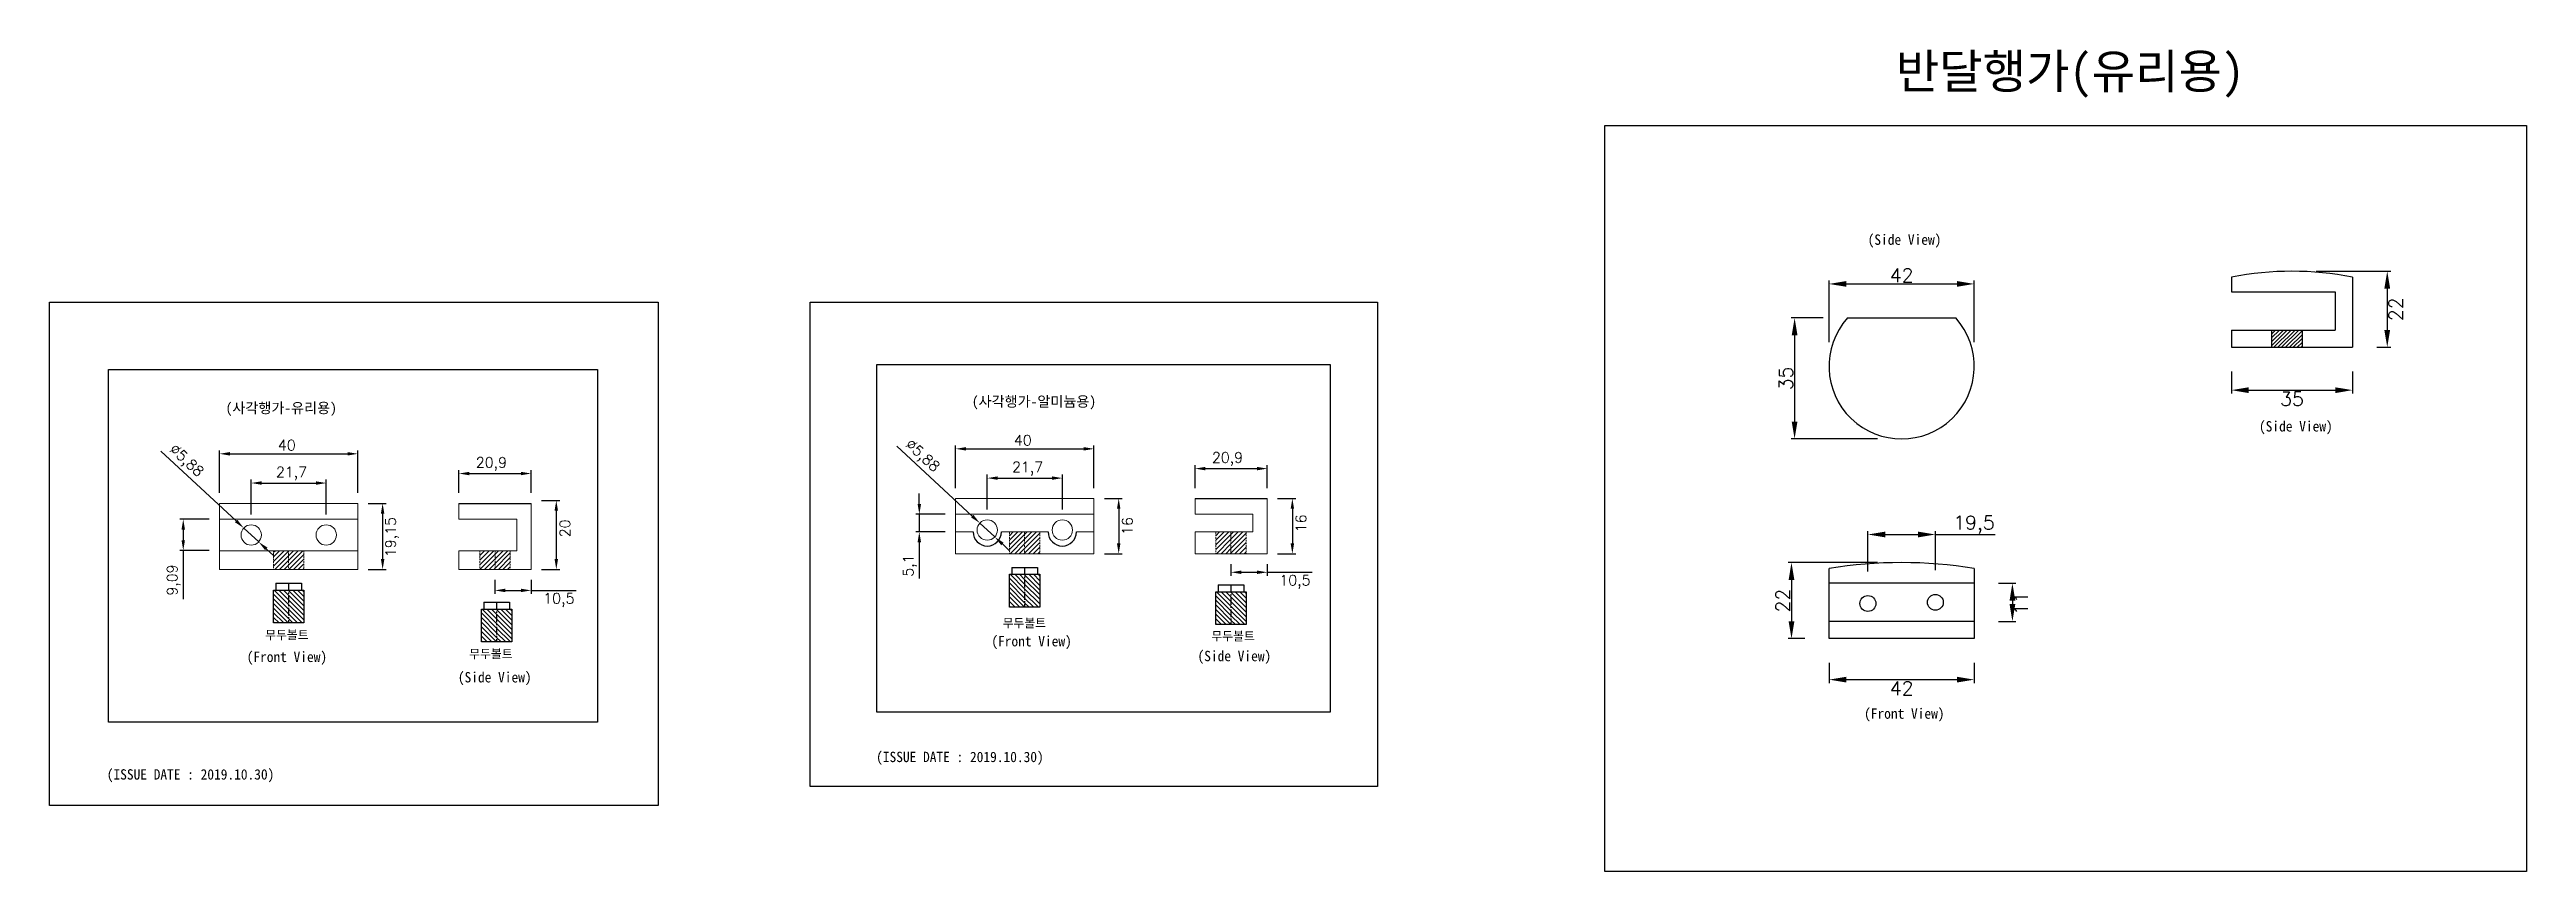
# Model space of a CAD drawing. Header units: millimetres. Extents: x 857 to 1573, y 1039 to 1277.
import ezdxf

# ---------------------------------------------------------------- set-up
doc = ezdxf.new("R2010")
doc.units = ezdxf.units.MM
doc.linetypes.add('CENTER', pattern=[50.8, 31.75, -6.35, 6.35, -6.35])
doc.linetypes.add('HIDDEN', pattern=[9.525, 6.35, -3.175])
doc.styles.get("Standard").update_dxf_attribs({"font": 'txt.shx', "bigfont": 'whgtxt.shx'})
doc.dimstyles.new('ISO-25', dxfattribs={"dimtxt": 10, "dimasz": 10, "dimexe": 5, "dimexo": 5, "dimgap": 5, "dimtad": 2, "dimtxsty": 'Standard', "dimcen": 2.5, "dimadec": 0, "dimazin": 0, "dimtfac": 1, "dimtmove": 0, "dimatfit": 3, "dimfxl": 1, "dimarcsym": 0})
pattern_1 = [(315, (31.0604, 2251.7029), (0.6735192, 0.6735192), [])]
pattern_2 = [(45, (59.6745, 0), (-0.6735192, 0.6735192), [])]
pattern_3 = [(315, (90.735, 2246.654), (0.6735192, 0.6735192), [])]
pattern_4 = [(315, (-121.6236, 2241.6428), (0.6735192, 0.6735192), [])]
pattern_5 = [(315, (-181.8006, 2247.1216), (0.6735192, 0.6735192), [])]
pattern_6 = [(45, (-70.7322, -1.4314), (-0.6735192, 0.6735192), [])]

# ---------------------------------------------------------------- blocks, each defined once
blk = doc.blocks.new('*D1')
at = {"color": 0, "lineweight": -2, "transparency": 16777216}
for p, q in [((906.33, 1148.44), (906.33, 1160.77)), ((946.33, 1148.44), (946.33, 1160.77)), ((909.33, 1159.77), (943.33, 1159.77))]:
    blk.add_line(p, q, dxfattribs=at)
at = {"color": 0, "transparency": 16777216}
for points in [[(909.33, 1160.27), (909.33, 1159.27), (906.33, 1159.77)], [(943.33, 1160.27), (943.33, 1159.27), (946.33, 1159.77)]]:
    blk.add_solid(points, dxfattribs=at)
at = {"layer": 'Defpoints', "color": 0, "transparency": 16777216}
for p in [(946.33, 1159.77), (906.33, 1145.44), (946.33, 1145.44)]:
    blk.add_point(p, dxfattribs=at)
at = {"color": 7, "transparency": 16777216, "insert": (925.76, 1162.27), "char_height": 3, "attachment_point": 5}
blk.add_mtext('40', dxfattribs=at)
blk = doc.blocks.new('*D2')
at = {"color": 0, "lineweight": -2, "transparency": 16777216}
for p, q in [((949.33, 1145.44), (954.48, 1145.44)), ((953.48, 1142.44), (953.48, 1129.29)), ((949.33, 1126.29), (954.48, 1126.29))]:
    blk.add_line(p, q, dxfattribs=at)
at = {"color": 0, "transparency": 16777216}
for points in [[(952.98, 1142.44), (953.98, 1142.44), (953.48, 1145.44)], [(952.98, 1129.29), (953.98, 1129.29), (953.48, 1126.29)]]:
    blk.add_solid(points, dxfattribs=at)
at = {"layer": 'Defpoints', "color": 0, "transparency": 16777216}
for p in [(946.33, 1145.44), (946.33, 1126.29), (953.48, 1126.29)]:
    blk.add_point(p, dxfattribs=at)
at = {"color": 7, "transparency": 16777216, "insert": (956.23, 1135.69), "char_height": 3, "attachment_point": 5, "rotation": 90}
blk.add_mtext('19,15', dxfattribs=at)
blk = doc.blocks.new('*D3')
at = {"color": 0, "lineweight": -2, "transparency": 16777216}
for p, q in [((915.48, 1142.23), (915.48, 1152.31)), ((918.48, 1151.31), (934.18, 1151.31)), ((937.18, 1142.23), (937.18, 1152.31))]:
    blk.add_line(p, q, dxfattribs=at)
at = {"color": 0, "transparency": 16777216}
for points in [[(918.48, 1151.81), (918.48, 1150.81), (915.48, 1151.31)], [(934.18, 1151.81), (934.18, 1150.81), (937.18, 1151.31)]]:
    blk.add_solid(points, dxfattribs=at)
at = {"layer": 'Defpoints', "color": 0, "transparency": 16777216}
for p in [(937.18, 1151.31), (915.48, 1139.23), (937.18, 1139.23)]:
    blk.add_point(p, dxfattribs=at)
at = {"color": 7, "transparency": 16777216, "insert": (927.12, 1154.06), "char_height": 3, "attachment_point": 5}
blk.add_mtext('21,7', dxfattribs=at)
blk = doc.blocks.new('*D4')
at = {"color": 0, "lineweight": -2, "transparency": 16777216}
for p, q in [((903.33, 1140.84), (894.82, 1140.84)), ((903.33, 1131.75), (894.82, 1131.75)), ((895.82, 1137.84), (895.82, 1134.75)), ((895.82, 1131.75), (895.82, 1117.75))]:
    blk.add_line(p, q, dxfattribs=at)
at = {"color": 0, "transparency": 16777216}
for points in [[(895.32, 1137.84), (896.32, 1137.84), (895.82, 1140.84)], [(895.32, 1134.75), (896.32, 1134.75), (895.82, 1131.75)]]:
    blk.add_solid(points, dxfattribs=at)
at = {"layer": 'Defpoints', "color": 0, "transparency": 16777216}
for p in [(906.33, 1140.84), (895.82, 1131.75), (906.33, 1131.75)]:
    blk.add_point(p, dxfattribs=at)
at = {"color": 7, "transparency": 16777216, "insert": (893.07, 1123.25), "char_height": 3, "attachment_point": 5, "rotation": 90}
blk.add_mtext('9,09', dxfattribs=at)
blk = doc.blocks.new('*D5')
at = {"color": 0, "lineweight": -2, "transparency": 16777216}
for p, q in [((975.55, 1148.44), (975.55, 1155.06)), ((978.55, 1154.06), (993.45, 1154.06)), ((996.45, 1148.44), (996.45, 1155.06))]:
    blk.add_line(p, q, dxfattribs=at)
at = {"color": 0, "transparency": 16777216}
for points in [[(978.55, 1154.56), (978.55, 1153.56), (975.55, 1154.06)], [(993.45, 1154.56), (993.45, 1153.56), (996.45, 1154.06)]]:
    blk.add_solid(points, dxfattribs=at)
at = {"layer": 'Defpoints', "color": 0, "transparency": 16777216}
for p in [(996.45, 1154.06), (975.55, 1145.44), (996.45, 1145.44)]:
    blk.add_point(p, dxfattribs=at)
at = {"color": 7, "transparency": 16777216, "insert": (984.93, 1156.81), "char_height": 3, "attachment_point": 5}
blk.add_mtext('20,9', dxfattribs=at)
blk = doc.blocks.new('*D6')
at = {"color": 0, "lineweight": -2, "transparency": 16777216}
for p, q in [((999.45, 1146.29), (1004.7, 1146.29)), ((1003.7, 1143.29), (1003.7, 1129.29)), ((999.45, 1126.29), (1004.7, 1126.29))]:
    blk.add_line(p, q, dxfattribs=at)
at = {"color": 0, "transparency": 16777216}
for points in [[(1003.2, 1143.29), (1004.2, 1143.29), (1003.7, 1146.29)], [(1003.2, 1129.29), (1004.2, 1129.29), (1003.7, 1126.29)]]:
    blk.add_solid(points, dxfattribs=at)
at = {"layer": 'Defpoints', "color": 0, "transparency": 16777216}
for p in [(996.45, 1146.29), (996.45, 1126.29), (1003.7, 1126.29)]:
    blk.add_point(p, dxfattribs=at)
at = {"color": 7, "transparency": 16777216, "insert": (1006.2, 1138.2), "char_height": 3, "attachment_point": 5, "rotation": 90}
blk.add_mtext('20', dxfattribs=at)
blk = doc.blocks.new('*D7')
at = {"color": 0, "lineweight": -2, "transparency": 16777216}
for p, q in [((985.95, 1123.29), (985.95, 1119.25)), ((988.95, 1120.25), (993.45, 1120.25)), ((996.45, 1123.29), (996.45, 1119.25)), ((996.45, 1120.25), (1009.45, 1120.25))]:
    blk.add_line(p, q, dxfattribs=at)
at = {"color": 0, "transparency": 16777216}
for points in [[(988.95, 1120.75), (988.95, 1119.75), (985.95, 1120.25)], [(993.45, 1120.75), (993.45, 1119.75), (996.45, 1120.25)]]:
    blk.add_solid(points, dxfattribs=at)
at = {"layer": 'Defpoints', "color": 0, "transparency": 16777216}
for p in [(985.95, 1126.29), (996.45, 1126.29), (985.95, 1120.25)]:
    blk.add_point(p, dxfattribs=at)
at = {"color": 7, "transparency": 16777216, "insert": (1004.45, 1117.5), "char_height": 3, "attachment_point": 5}
blk.add_mtext('10,5', dxfattribs=at)
blk = doc.blocks.new('*D8')
at = {"color": 0, "lineweight": -2, "transparency": 16777216}
for p, q in [((889.36, 1160.5), (911.12, 1140.33)), ((917.63, 1134.29), (913.32, 1138.29)), ((919.83, 1132.25), (922.03, 1130.21))]:
    blk.add_line(p, q, dxfattribs=at)
at = {"color": 0, "transparency": 16777216}
for points in [[(911.46, 1140.69), (910.78, 1139.96), (913.32, 1138.29)], [(920.17, 1132.62), (919.49, 1131.88), (917.63, 1134.29)]]:
    blk.add_solid(points, dxfattribs=at)
at = {"layer": 'Defpoints', "color": 0, "transparency": 16777216}
for p in [(913.32, 1138.29), (917.63, 1134.29)]:
    blk.add_point(p, dxfattribs=at)
at = {"color": 7, "transparency": 16777216, "insert": (896.54, 1157.59), "char_height": 3, "attachment_point": 5, "rotation": 317.16965}
blk.add_mtext('∅5,88', dxfattribs=at)
blk = doc.blocks.new('*D9')
at = {"color": 0, "lineweight": -2, "transparency": 16777216}
for p, q in [((1371.76, 1099.3), (1371.76, 1093.44)), ((1413.76, 1099.3), (1413.76, 1093.44)), ((1376.76, 1094.44), (1408.76, 1094.44))]:
    blk.add_line(p, q, dxfattribs=at)
at = {"color": 0, "transparency": 16777216}
for points in [[(1376.76, 1095.27), (1376.76, 1093.61), (1371.76, 1094.44)], [(1408.76, 1095.27), (1408.76, 1093.61), (1413.76, 1094.44)]]:
    blk.add_solid(points, dxfattribs=at)
at = {"layer": 'Defpoints', "color": 0, "transparency": 16777216}
for p in [(1371.76, 1106.3), (1413.76, 1106.3), (1413.76, 1094.44)]:
    blk.add_point(p, dxfattribs=at)
at = {"color": 7, "transparency": 16777216, "insert": (1392.76, 1091.94), "char_height": 4, "attachment_point": 5}
blk.add_mtext('42', dxfattribs=at)
blk = doc.blocks.new('*D10')
at = {"color": 0, "lineweight": -2, "transparency": 16777216}
for p, q in [((1385.76, 1128.3), (1359.9, 1128.3)), ((1360.9, 1123.3), (1360.9, 1111.3)), ((1364.76, 1106.3), (1359.9, 1106.3))]:
    blk.add_line(p, q, dxfattribs=at)
at = {"color": 0, "transparency": 16777216}
for points in [[(1360.07, 1123.3), (1361.74, 1123.3), (1360.9, 1128.3)], [(1360.07, 1111.3), (1361.74, 1111.3), (1360.9, 1106.3)]]:
    blk.add_solid(points, dxfattribs=at)
at = {"layer": 'Defpoints', "color": 0, "transparency": 16777216}
for p in [(1392.76, 1128.3), (1360.9, 1106.3), (1371.76, 1106.3)]:
    blk.add_point(p, dxfattribs=at)
at = {"color": 7, "transparency": 16777216, "insert": (1358.4, 1117.3), "char_height": 4, "attachment_point": 5, "rotation": 90}
blk.add_mtext('22', dxfattribs=at)
blk = doc.blocks.new('*D11')
at = {"color": 0, "lineweight": -2, "transparency": 16777216}
for p, q in [((1420.76, 1122.3), (1425.79, 1122.3)), ((1420.76, 1111.3), (1425.79, 1111.3)), ((1424.79, 1117.3), (1424.79, 1116.3))]:
    blk.add_line(p, q, dxfattribs=at)
at = {"color": 0, "transparency": 16777216}
for points in [[(1423.96, 1117.3), (1425.63, 1117.3), (1424.79, 1122.3)], [(1423.96, 1116.3), (1425.63, 1116.3), (1424.79, 1111.3)]]:
    blk.add_solid(points, dxfattribs=at)
at = {"layer": 'Defpoints', "color": 0, "transparency": 16777216}
for p in [(1413.76, 1122.3), (1413.76, 1111.3), (1424.79, 1111.3)]:
    blk.add_point(p, dxfattribs=at)
at = {"color": 7, "transparency": 16777216, "insert": (1427.29, 1116.53), "char_height": 4, "attachment_point": 5, "rotation": 90}
blk.add_mtext('11', dxfattribs=at)
blk = doc.blocks.new('*D12')
at = {"color": 0, "lineweight": -2, "transparency": 16777216}
for p, q in [((1488.14, 1183.58), (1488.14, 1177.18)), ((1523.14, 1183.58), (1523.14, 1177.18)), ((1493.14, 1178.18), (1518.14, 1178.18))]:
    blk.add_line(p, q, dxfattribs=at)
at = {"color": 0, "transparency": 16777216}
for points in [[(1493.14, 1179.01), (1493.14, 1177.34), (1488.14, 1178.18)], [(1518.14, 1179.01), (1518.14, 1177.34), (1523.14, 1178.18)]]:
    blk.add_solid(points, dxfattribs=at)
at = {"layer": 'Defpoints', "color": 0, "transparency": 16777216}
for p in [(1488.14, 1190.58), (1523.14, 1190.58), (1523.14, 1178.18)]:
    blk.add_point(p, dxfattribs=at)
at = {"color": 7, "transparency": 16777216, "insert": (1505.64, 1175.68), "char_height": 4, "attachment_point": 5}
blk.add_mtext('35', dxfattribs=at)
blk = doc.blocks.new('*D13')
at = {"color": 0, "lineweight": -2, "transparency": 16777216}
for p, q in [((1370.1, 1199.07), (1360.8, 1199.07)), ((1361.8, 1194.07), (1361.8, 1169.07)), ((1385.76, 1164.07), (1360.8, 1164.07))]:
    blk.add_line(p, q, dxfattribs=at)
at = {"color": 0, "transparency": 16777216}
for points in [[(1360.97, 1194.07), (1362.63, 1194.07), (1361.8, 1199.07)], [(1360.97, 1169.07), (1362.63, 1169.07), (1361.8, 1164.07)]]:
    blk.add_solid(points, dxfattribs=at)
at = {"layer": 'Defpoints', "color": 0, "transparency": 16777216}
for p in [(1377.1, 1199.07), (1361.8, 1164.07), (1392.76, 1164.07)]:
    blk.add_point(p, dxfattribs=at)
at = {"color": 7, "transparency": 16777216, "insert": (1359.3, 1181.57), "char_height": 4, "attachment_point": 5, "rotation": 90}
blk.add_mtext('35', dxfattribs=at)
blk = doc.blocks.new('*D14')
at = {"color": 0, "lineweight": -2, "transparency": 16777216}
for p, q in [((1371.76, 1192.07), (1371.76, 1209.91)), ((1376.76, 1208.91), (1408.76, 1208.91)), ((1413.76, 1192.07), (1413.76, 1209.91))]:
    blk.add_line(p, q, dxfattribs=at)
at = {"color": 0, "transparency": 16777216}
for points in [[(1376.76, 1209.74), (1376.76, 1208.08), (1371.76, 1208.91)], [(1408.76, 1209.74), (1408.76, 1208.08), (1413.76, 1208.91)]]:
    blk.add_solid(points, dxfattribs=at)
at = {"layer": 'Defpoints', "color": 0, "transparency": 16777216}
for p in [(1413.76, 1208.91), (1371.76, 1185.07), (1413.76, 1185.07)]:
    blk.add_point(p, dxfattribs=at)
at = {"color": 7, "transparency": 16777216, "insert": (1392.76, 1211.41), "char_height": 4, "attachment_point": 5}
blk.add_mtext('42', dxfattribs=at)
blk = doc.blocks.new('*D15')
at = {"color": 0, "lineweight": -2, "transparency": 16777216}
for p, q in [((1512.64, 1212.58), (1534.19, 1212.58)), ((1533.19, 1207.58), (1533.19, 1195.58)), ((1530.14, 1190.58), (1534.19, 1190.58))]:
    blk.add_line(p, q, dxfattribs=at)
at = {"color": 0, "transparency": 16777216}
for points in [[(1532.35, 1207.58), (1534.02, 1207.58), (1533.19, 1212.58)], [(1532.35, 1195.58), (1534.02, 1195.58), (1533.19, 1190.58)]]:
    blk.add_solid(points, dxfattribs=at)
at = {"layer": 'Defpoints', "color": 0, "transparency": 16777216}
for p in [(1505.64, 1212.58), (1523.14, 1190.58), (1533.19, 1190.58)]:
    blk.add_point(p, dxfattribs=at)
at = {"color": 7, "transparency": 16777216, "insert": (1535.69, 1201.58), "char_height": 4, "attachment_point": 5, "rotation": 90}
blk.add_mtext('22', dxfattribs=at)
blk = doc.blocks.new('*D16')
at = {"color": 0, "lineweight": -2, "transparency": 16777216}
for p, q in [((1383.01, 1125.75), (1383.01, 1137.43)), ((1388.01, 1136.43), (1397.51, 1136.43)), ((1402.51, 1126.1), (1402.51, 1137.43)), ((1402.51, 1136.43), (1419.84, 1136.43))]:
    blk.add_line(p, q, dxfattribs=at)
at = {"color": 0, "transparency": 16777216}
for points in [[(1388.01, 1137.26), (1388.01, 1135.59), (1383.01, 1136.43)], [(1397.51, 1137.26), (1397.51, 1135.59), (1402.51, 1136.43)]]:
    blk.add_solid(points, dxfattribs=at)
at = {"layer": 'Defpoints', "color": 0, "transparency": 16777216}
for p in [(1402.51, 1136.43), (1383.01, 1118.75), (1402.51, 1119.1)]:
    blk.add_point(p, dxfattribs=at)
at = {"color": 7, "transparency": 16777216, "insert": (1413.67, 1139.26), "char_height": 4, "attachment_point": 5}
blk.add_mtext('19,5', dxfattribs=at)
blk = doc.blocks.new('*D18')
at = {"color": 0, "lineweight": -2, "transparency": 16777216}
for p, q in [((1119.19, 1149.87), (1119.19, 1162.2)), ((1122.19, 1161.2), (1156.19, 1161.2)), ((1159.19, 1149.87), (1159.19, 1162.2))]:
    blk.add_line(p, q, dxfattribs=at)
at = {"color": 0, "transparency": 16777216}
for points in [[(1122.19, 1161.7), (1122.19, 1160.7), (1119.19, 1161.2)], [(1156.19, 1161.7), (1156.19, 1160.7), (1159.19, 1161.2)]]:
    blk.add_solid(points, dxfattribs=at)
at = {"layer": 'Defpoints', "color": 0, "transparency": 16777216}
for p in [(1159.19, 1161.2), (1119.19, 1146.87), (1159.19, 1146.87)]:
    blk.add_point(p, dxfattribs=at)
at = {"color": 7, "transparency": 16777216, "insert": (1138.62, 1163.7), "char_height": 3, "attachment_point": 5}
blk.add_mtext('40', dxfattribs=at)
blk = doc.blocks.new('*D19')
at = {"color": 0, "lineweight": -2, "transparency": 16777216}
for p, q in [((1162.19, 1146.87), (1167.34, 1146.87)), ((1166.34, 1143.87), (1166.34, 1133.87)), ((1162.19, 1130.87), (1167.34, 1130.87))]:
    blk.add_line(p, q, dxfattribs=at)
at = {"color": 0, "transparency": 16777216}
for points in [[(1165.84, 1143.87), (1166.84, 1143.87), (1166.34, 1146.87)], [(1165.84, 1133.87), (1166.84, 1133.87), (1166.34, 1130.87)]]:
    blk.add_solid(points, dxfattribs=at)
at = {"layer": 'Defpoints', "color": 0, "transparency": 16777216}
for p in [(1159.19, 1146.87), (1159.19, 1130.87), (1166.34, 1130.87)]:
    blk.add_point(p, dxfattribs=at)
at = {"color": 7, "transparency": 16777216, "insert": (1168.84, 1138.87), "char_height": 3, "attachment_point": 5, "rotation": 90}
blk.add_mtext('16', dxfattribs=at)
blk = doc.blocks.new('*D20')
at = {"color": 0, "lineweight": -2, "transparency": 16777216}
for p, q in [((1128.34, 1143.66), (1128.34, 1153.74)), ((1150.04, 1143.66), (1150.04, 1153.74)), ((1131.34, 1152.74), (1147.04, 1152.74))]:
    blk.add_line(p, q, dxfattribs=at)
at = {"color": 0, "transparency": 16777216}
for points in [[(1131.34, 1153.24), (1131.34, 1152.24), (1128.34, 1152.74)], [(1147.04, 1153.24), (1147.04, 1152.24), (1150.04, 1152.74)]]:
    blk.add_solid(points, dxfattribs=at)
at = {"layer": 'Defpoints', "color": 0, "transparency": 16777216}
for p in [(1150.04, 1152.74), (1128.34, 1140.66), (1150.04, 1140.66)]:
    blk.add_point(p, dxfattribs=at)
at = {"color": 7, "transparency": 16777216, "insert": (1139.99, 1155.49), "char_height": 3, "attachment_point": 5}
blk.add_mtext('21,7', dxfattribs=at)
blk = doc.blocks.new('*D21')
at = {"color": 0, "lineweight": -2, "transparency": 16777216}
for p, q in [((1108.68, 1145.27), (1108.68, 1148.27)), ((1116.19, 1142.27), (1107.68, 1142.27)), ((1108.68, 1142.27), (1108.68, 1137.17)), ((1116.19, 1137.17), (1107.68, 1137.17)), ((1108.68, 1134.17), (1108.68, 1123.67))]:
    blk.add_line(p, q, dxfattribs=at)
at = {"color": 0, "transparency": 16777216}
for points in [[(1108.18, 1145.27), (1109.18, 1145.27), (1108.68, 1142.27)], [(1108.18, 1134.17), (1109.18, 1134.17), (1108.68, 1137.17)]]:
    blk.add_solid(points, dxfattribs=at)
at = {"layer": 'Defpoints', "color": 0, "transparency": 16777216}
for p in [(1119.19, 1142.27), (1108.68, 1137.17), (1119.19, 1137.17)]:
    blk.add_point(p, dxfattribs=at)
at = {"color": 7, "transparency": 16777216, "insert": (1105.93, 1127.42), "char_height": 3, "attachment_point": 5, "rotation": 90}
blk.add_mtext('5,1', dxfattribs=at)
blk = doc.blocks.new('*D22')
at = {"color": 0, "lineweight": -2, "transparency": 16777216}
for p, q in [((1188.41, 1149.87), (1188.41, 1156.49)), ((1191.41, 1155.49), (1206.31, 1155.49)), ((1209.31, 1149.87), (1209.31, 1156.49))]:
    blk.add_line(p, q, dxfattribs=at)
at = {"color": 0, "transparency": 16777216}
for points in [[(1191.41, 1155.99), (1191.41, 1154.99), (1188.41, 1155.49)], [(1206.31, 1155.99), (1206.31, 1154.99), (1209.31, 1155.49)]]:
    blk.add_solid(points, dxfattribs=at)
at = {"layer": 'Defpoints', "color": 0, "transparency": 16777216}
for p in [(1209.31, 1155.49), (1188.41, 1146.87), (1209.31, 1146.87)]:
    blk.add_point(p, dxfattribs=at)
at = {"color": 7, "transparency": 16777216, "insert": (1197.8, 1158.24), "char_height": 3, "attachment_point": 5}
blk.add_mtext('20,9', dxfattribs=at)
blk = doc.blocks.new('*D23')
at = {"color": 0, "lineweight": -2, "transparency": 16777216}
for p, q in [((1212.31, 1146.87), (1217.56, 1146.87)), ((1216.56, 1143.87), (1216.56, 1133.87)), ((1212.31, 1130.87), (1217.56, 1130.87))]:
    blk.add_line(p, q, dxfattribs=at)
at = {"color": 0, "transparency": 16777216}
for points in [[(1216.06, 1143.87), (1217.06, 1143.87), (1216.56, 1146.87)], [(1216.06, 1133.87), (1217.06, 1133.87), (1216.56, 1130.87)]]:
    blk.add_solid(points, dxfattribs=at)
at = {"layer": 'Defpoints', "color": 0, "transparency": 16777216}
for p in [(1209.31, 1146.87), (1209.31, 1130.87), (1216.56, 1130.87)]:
    blk.add_point(p, dxfattribs=at)
at = {"color": 7, "transparency": 16777216, "insert": (1219.06, 1139.63), "char_height": 3, "attachment_point": 5, "rotation": 90}
blk.add_mtext('16', dxfattribs=at)
blk = doc.blocks.new('*D17')
at = {"color": 0, "lineweight": -2, "transparency": 16777216}
for p, q in [((1198.81, 1127.87), (1198.81, 1124.5)), ((1201.81, 1125.5), (1206.31, 1125.5)), ((1209.31, 1127.87), (1209.31, 1124.5)), ((1209.31, 1125.5), (1222.31, 1125.5))]:
    blk.add_line(p, q, dxfattribs=at)
at = {"color": 0, "transparency": 16777216}
for points in [[(1201.81, 1126), (1201.81, 1125), (1198.81, 1125.5)], [(1206.31, 1126), (1206.31, 1125), (1209.31, 1125.5)]]:
    blk.add_solid(points, dxfattribs=at)
at = {"layer": 'Defpoints', "color": 0, "transparency": 16777216}
for p in [(1198.81, 1130.87), (1198.81, 1125.5), (1209.31, 1130.87)]:
    blk.add_point(p, dxfattribs=at)
at = {"color": 7, "transparency": 16777216, "insert": (1217.31, 1122.75), "char_height": 3, "attachment_point": 5}
blk.add_mtext('10,5', dxfattribs=at)
blk = doc.blocks.new('*D24')
at = {"color": 0, "lineweight": -2, "transparency": 16777216}
for p, q in [((1102.22, 1161.93), (1123.98, 1141.76)), ((1130.5, 1135.72), (1126.18, 1139.72)), ((1132.7, 1133.68), (1134.9, 1131.64))]:
    blk.add_line(p, q, dxfattribs=at)
at = {"color": 0, "transparency": 16777216}
for points in [[(1124.32, 1142.12), (1123.64, 1141.39), (1126.18, 1139.72)], [(1133.04, 1134.05), (1132.36, 1133.31), (1130.5, 1135.72)]]:
    blk.add_solid(points, dxfattribs=at)
at = {"layer": 'Defpoints', "color": 0, "transparency": 16777216}
for p in [(1126.18, 1139.72), (1130.5, 1135.72)]:
    blk.add_point(p, dxfattribs=at)
at = {"color": 7, "transparency": 16777216, "insert": (1109.4, 1159.02), "char_height": 3, "attachment_point": 5, "rotation": 317.16965}
blk.add_mtext('∅5,88', dxfattribs=at)

msp = doc.modelspace()

# ---------------------------------------------------------------- hatches: boundary and pattern name
h = msp.add_hatch()
h.set_pattern_fill('ANSI31', color=256, scale=0.25, style=0)
h.paths.add_polyline_path([(1508.54, 1195.576), (1499.74, 1195.576), (1499.74, 1190.576), (1508.54, 1190.576)])
h = msp.add_hatch()
h.set_pattern_fill('ANSI31', color=3, scale=0.3)
h.set_pattern_definition(pattern_6)
h.paths.add_polyline_path([(926.278, 1131.747), (921.878, 1131.747), (921.878, 1126.287), (926.278, 1126.287)])
h = msp.add_hatch()
h.set_pattern_fill('ANSI31', color=3, scale=0.3)
h.set_pattern_definition(pattern_6)
h.paths.add_polyline_path([(930.679, 1131.747), (926.278, 1131.747), (926.278, 1126.287), (930.679, 1126.287)])
h = msp.add_hatch()
h.set_pattern_fill('ANSI31', color=3, scale=0.3)
h.set_pattern_definition(pattern_6)
h.paths.add_polyline_path([(986.003, 1126.287), (986.003, 1131.747), (981.603, 1131.747), (981.603, 1126.287)])
h = msp.add_hatch()
h.set_pattern_fill('ANSI31', color=3, scale=0.3)
h.set_pattern_definition(pattern_6)
h.paths.add_polyline_path([(990.403, 1131.747), (986.003, 1131.747), (986.003, 1126.287), (990.403, 1126.287)])
h = msp.add_hatch()
h.set_pattern_fill('ANSI31', color=3, scale=0.3)
h.paths.add_polyline_path([(1139.139, 1137.168), (1134.739, 1137.168), (1134.739, 1130.868), (1139.139, 1130.868)])
h = msp.add_hatch()
h.set_pattern_fill('ANSI31', color=3, scale=0.3)
h.paths.add_polyline_path([(1143.54, 1137.168), (1139.139, 1137.168), (1139.139, 1130.868), (1143.54, 1130.868)])
h = msp.add_hatch()
h.set_pattern_fill('ANSI31', color=3, scale=0.3)
h.set_pattern_definition(pattern_2)
h.paths.add_polyline_path([(1198.814, 1137.168), (1194.414, 1137.168), (1194.414, 1130.868), (1198.814, 1130.868)])
h = msp.add_hatch()
h.set_pattern_fill('ANSI31', color=3, scale=0.3)
h.set_pattern_definition(pattern_2)
h.paths.add_polyline_path([(1203.214, 1137.168), (1198.814, 1137.168), (1198.814, 1130.868), (1203.214, 1130.868)])
h = msp.add_hatch()
h.set_pattern_fill('ANSI31', color=3, scale=0.3, angle=-90)
h.set_pattern_definition(pattern_1)
h.paths.add_polyline_path([(1139.139, 1115.407), (1139.139, 1124.907), (1134.739, 1124.907), (1134.739, 1115.407)])
h = msp.add_hatch()
h.set_pattern_fill('ANSI31', color=3, scale=0.3, angle=-90)
h.set_pattern_definition(pattern_1)
h.paths.add_polyline_path([(1143.539, 1124.907), (1139.139, 1124.907), (1139.139, 1115.407), (1143.539, 1115.407)])
h = msp.add_hatch()
h.set_pattern_fill('ANSI31', color=3, scale=0.3, angle=-90)
h.set_pattern_definition(pattern_5)
h.paths.add_polyline_path([(926.278, 1110.826), (926.278, 1120.326), (921.878, 1120.326), (921.878, 1110.826)])
h = msp.add_hatch()
h.set_pattern_fill('ANSI31', color=3, scale=0.3, angle=-90)
h.set_pattern_definition(pattern_5)
h.paths.add_polyline_path([(930.678, 1120.326), (926.278, 1120.326), (926.278, 1110.826), (930.678, 1110.826)])
h = msp.add_hatch()
h.set_pattern_fill('ANSI31', color=3, scale=0.3, angle=-90)
h.set_pattern_definition(pattern_3)
h.paths.add_polyline_path([(1198.814, 1110.358), (1198.814, 1119.858), (1194.414, 1119.858), (1194.414, 1110.358)])
h = msp.add_hatch()
h.set_pattern_fill('ANSI31', color=3, scale=0.3, angle=-90)
h.set_pattern_definition(pattern_3)
h.paths.add_polyline_path([(1203.214, 1119.858), (1198.814, 1119.858), (1198.814, 1110.358), (1203.214, 1110.358)])
h = msp.add_hatch()
h.set_pattern_fill('ANSI31', color=3, scale=0.3, angle=-90)
h.set_pattern_definition(pattern_4)
h.paths.add_polyline_path([(986.455, 1105.347), (986.455, 1114.847), (982.055, 1114.847), (982.055, 1105.347)])
h = msp.add_hatch()
h.set_pattern_fill('ANSI31', color=3, scale=0.3, angle=-90)
h.set_pattern_definition(pattern_4)
h.paths.add_polyline_path([(990.855, 1114.847), (986.455, 1114.847), (986.455, 1105.347), (990.855, 1105.347)])

# ---------------------------------------------------------------- linework, layer by layer
for p, q in [((1488.14, 1210.876), (1488.14, 1206.576)), ((1523.14, 1210.876), (1523.14, 1190.576)), ((1488.14, 1206.576), (1518.14, 1206.576)), ((1518.14, 1206.576), (1518.14, 1195.576)), ((1377.103, 1199.07), (1408.408, 1199.07)), ((1488.14, 1195.576), (1518.14, 1195.576)), ((1488.14, 1195.576), (1488.14, 1190.576)), ((1488.14, 1190.576), (1523.14, 1190.576)), ((1499.74, 1195.576), (1499.74, 1190.576)), ((1508.54, 1195.576), (1508.54, 1190.576)), ((1188.414, 1146.868), (1209.314, 1146.868)), ((975.553, 1145.437), (996.453, 1145.437)), ((1134.739, 1115.407), (1134.739, 1124.907)), ((1134.739, 1124.907), (1143.539, 1124.907)), ((1135.439, 1126.907), (1142.839, 1126.907)), ((1135.439, 1126.907), (1135.439, 1124.907)), ((1142.839, 1126.907), (1142.839, 1124.907)), ((1143.539, 1124.907), (1143.539, 1115.407)), ((1371.756, 1106.302), (1371.756, 1126.602)), ((1413.756, 1126.602), (1413.756, 1106.302)), ((921.878, 1110.826), (921.878, 1120.326)), ((921.878, 1120.326), (930.678, 1120.326)), ((922.578, 1122.326), (929.978, 1122.326)), ((922.578, 1122.326), (922.578, 1120.326)), ((929.978, 1122.326), (929.978, 1120.326)), ((930.678, 1120.326), (930.678, 1110.826)), ((1194.414, 1110.358), (1194.414, 1119.858)), ((1194.414, 1119.858), (1203.214, 1119.858)), ((1195.114, 1121.858), (1202.514, 1121.858)), ((1195.114, 1121.858), (1195.114, 1119.858)), ((1202.514, 1121.858), (1202.514, 1119.858)), ((1203.214, 1119.858), (1203.214, 1110.358)), ((1413.756, 1122.302), (1371.756, 1122.302)), ((930.678, 1110.826), (921.878, 1110.826)), ((982.055, 1105.347), (982.055, 1114.847)), ((982.055, 1114.847), (990.855, 1114.847)), ((982.755, 1116.847), (990.155, 1116.847)), ((982.755, 1116.847), (982.755, 1114.847)), ((990.155, 1116.847), (990.155, 1114.847)), ((990.855, 1114.847), (990.855, 1105.347)), ((1143.539, 1115.407), (1134.739, 1115.407)), ((1203.214, 1110.358), (1194.414, 1110.358)), ((1413.756, 1111.302), (1371.756, 1111.302)), ((990.855, 1105.347), (982.055, 1105.347)), ((1413.756, 1106.302), (1371.756, 1106.302))]:
    msp.add_line(p, q)
at = {"lineweight": 13}
for p, q in [((1119.189, 1146.868), (1159.189, 1146.868)), ((1119.189, 1130.868), (1119.189, 1146.868)), ((1159.189, 1146.868), (1159.189, 1130.868)), ((1188.414, 1146.868), (1188.414, 1142.268)), ((1209.314, 1146.868), (1209.314, 1130.868)), ((906.328, 1126.287), (906.328, 1145.437)), ((906.328, 1145.437), (946.328, 1145.437)), ((906.328, 1140.837), (946.328, 1140.837)), ((946.328, 1145.437), (946.328, 1126.287)), ((975.553, 1145.437), (975.553, 1140.837)), ((975.553, 1140.837), (992.253, 1140.837)), ((992.253, 1140.837), (992.253, 1131.747)), ((996.453, 1145.437), (996.453, 1126.287)), ((1119.189, 1142.268), (1159.189, 1142.268)), ((1188.414, 1142.268), (1205.114, 1142.268)), ((1205.114, 1142.268), (1205.114, 1137.168)), ((946.328, 1131.747), (906.328, 1131.747)), ((992.253, 1131.747), (975.553, 1131.747)), ((975.553, 1131.747), (975.553, 1126.287)), ((1119.189, 1137.168), (1124.259, 1137.168)), ((1132.419, 1137.168), (1145.959, 1137.168)), ((1154.119, 1137.168), (1159.189, 1137.168)), ((1188.414, 1137.168), (1188.414, 1130.868)), ((1188.414, 1137.168), (1205.114, 1137.168)), ((946.328, 1126.287), (906.328, 1126.287)), ((996.453, 1126.287), (975.553, 1126.287)), ((1119.189, 1130.868), (1159.189, 1130.868)), ((1188.414, 1130.868), (1209.314, 1130.868))]:
    msp.add_line(p, q, dxfattribs=at)
at = {"color": 3, "linetype": 'HIDDEN', "lineweight": 13, "ltscale": 0.08}
for p, q in [((921.878, 1131.747), (921.878, 1126.287)), ((930.679, 1131.747), (930.679, 1126.287)), ((981.603, 1131.747), (981.603, 1126.287)), ((990.403, 1131.747), (990.403, 1126.287)), ((1134.739, 1137.168), (1134.739, 1130.868)), ((1143.54, 1137.168), (1143.54, 1130.868)), ((1194.414, 1137.168), (1194.414, 1130.868)), ((1203.214, 1137.168), (1203.214, 1130.868))]:
    msp.add_line(p, q, dxfattribs=at)
at = {"color": 1, "linetype": 'HIDDEN', "lineweight": 13, "ltscale": 0.08}
for p, q in [((926.278, 1131.747), (926.278, 1126.287)), ((926.278, 1131.747), (926.278, 1126.287)), ((986.003, 1131.747), (986.003, 1126.287)), ((1139.139, 1137.168), (1139.139, 1130.868)), ((1198.814, 1137.168), (1198.814, 1130.868))]:
    msp.add_line(p, q, dxfattribs=at)
at = {"color": 1, "linetype": 'CENTER', "lineweight": 13, "ltscale": 0.08}
msp.add_line((1198.814, 1137.168), (1198.814, 1130.868), dxfattribs=at)
at = {"color": 1, "linetype": 'CENTER', "ltscale": 0.07}
for p, q in [((1139.139, 1126.907), (1139.139, 1115.407)), ((926.278, 1122.326), (926.278, 1110.826)), ((1198.814, 1121.858), (1198.814, 1110.358)), ((986.455, 1116.847), (986.455, 1105.347))]:
    msp.add_line(p, q, dxfattribs=at)
at = {"color": 6}
for points in [[(1306.925, 1254.699), (1573.447, 1254.699), (1573.447, 1038.944), (1306.925, 1038.944)], [(874.175, 1184.154), (1015.639, 1184.154), (1015.639, 1082.169), (874.175, 1082.169)], [(1096.399, 1185.585), (1227.477, 1185.585), (1227.477, 1085.032), (1096.399, 1085.032)]]:
    msp.add_lwpolyline(points, close=True, dxfattribs=at)
at = {"color": 3}
for points in [[(857.152, 1203.64), (1033.138, 1203.64), (1033.138, 1058.022), (857.152, 1058.022)], [(1077.134, 1203.64), (1241.204, 1203.64), (1241.204, 1063.517), (1077.134, 1063.517)]]:
    msp.add_lwpolyline(points, close=True, dxfattribs=at)
at = {"lineweight": 13}
for centre in [(915.478, 1136.287), (937.178, 1136.287), (1128.339, 1137.718), (1150.039, 1137.718)]:
    msp.add_circle(centre, 2.94, dxfattribs=at)
for centre in [(1383.006, 1116.452), (1402.506, 1116.802)]:
    msp.add_circle(centre, 2.3)
for centre, radius, start, end in [((1505.64, 1121.653), 90.924, 78.903067, 101.096933), ((1392.756, 1185.07), 21, 138.189685, 41.810315), ((1128.339, 1137.168), 4.08, 180, 0), ((1150.039, 1137.168), 4.08, 180, 0), ((1392.756, 997.746), 130.556, 80.743725, 99.256275)]:
    msp.add_arc(centre, radius, start, end)

# ---------------------------------------------------------------- texts
at = {"attachment_point": 1}
for s, insert, char_height, width in [('{\\fGulimChe|b0|i0|c129|p49;반달행가(유리용)}', (1391.083, 1275.439), 10, 459.75754), ('{\\fGulimChe|b0|i0|c129|p49;(Side View)}', (1382.923, 1223.224), 3, 106.46056), ('{\\fGulimChe|b0|i0|c129|p49;(사각행가-유리용)}', (908.072, 1174.521), 3, 106.46056), ('{\\fGulimChe|b0|i0|c129|p49;(사각행가-알미늄용)}', (1123.876, 1176.399), 3, 106.46056), ('{\\fGulimChe|b0|i0|c129|p49;(Side View)}', (1496.091, 1169.225), 3, 106.46056), ('{\\fGulimChe|b0|i0|c129|p49;무두볼트}', (1132.791, 1112.053), 2.5, 106.46056), ('{\\fGulimChe|b0|i0|c129|p49;무두볼트}', (919.509, 1108.604), 2.5, 106.46056), ('{\\fGulimChe|b0|i0|c129|p49;무두볼트}', (978.516, 1103.125), 2.5, 106.46056), ('{\\fGulimChe|b0|i0|c129|p49;(Front View)}', (1129.51, 1107.06), 3, 106.46056), ('{\\fGulimChe|b0|i0|c129|p49;(Side View)}', (1189.125, 1102.779), 3, 106.46056), ('{\\fGulimChe|b0|i0|c129|p49;무두볼트}', (1193.15, 1108.258), 2.5, 106.46056), ('{\\fGulimChe|b0|i0|c129|p49;(Front View)}', (914.157, 1102.528), 3, 106.46056), ('{\\fGulimChe|b0|i0|c129|p49;(Side View)}', (975.231, 1096.631), 3, 106.46056), ('{\\fGulimChe|b0|i0|c129|p49;(Front View)}', (1381.892, 1086.124), 3, 106.46056), ('{\\fGulimChe|b0|i0|c129|p49;(ISSUE DATE : 2019.10.30)}', (873.699, 1068.53), 3, 106.46056), ('{\\fGulimChe|b0|i0|c129|p49;(ISSUE DATE : 2019.10.30)}', (1096.188, 1073.585), 3, 106.46056)]:
    msp.add_mtext(s, dxfattribs=dict(at, insert=insert, char_height=char_height, width=width))

# ---------------------------------------------------------------- dimensions: what is measured, and where the dimension line sits
at = {"color": 5}
for base, p1, p2, override, picture, middle in [((1413.756, 1208.909), (1371.756, 1185.07), (1413.756, 1185.07), {"dimtxt": 4, "dimasz": 5, "dimexe": 1, "dimexo": 7, "dimgap": 0.5, "dimclrt": 7}, '*D14', (1392.756, 1208.909)), ((1523.14, 1178.177), (1488.14, 1190.576), (1523.14, 1190.576), {"dimtxt": 4, "dimasz": 5, "dimexe": 1, "dimexo": 7, "dimgap": 0.5, "dimclrt": 7}, '*D12', (1505.64, 1178.177)), ((946.328, 1159.771), (906.328, 1145.437), (946.328, 1145.437), {"dimtxt": 3, "dimasz": 3, "dimexe": 1, "dimexo": 3, "dimgap": 1, "dimclrt": 7}, '*D1', (925.762, 1159.771)), ((1159.189, 1161.202), (1119.189, 1146.868), (1159.189, 1146.868), {"dimtxt": 3, "dimasz": 3, "dimexe": 1, "dimexo": 3, "dimgap": 1, "dimclrt": 7}, '*D18', (1138.623, 1161.202)), ((937.178, 1151.307), (915.478, 1139.227), (937.178, 1139.227), {"dimtxt": 3, "dimasz": 3, "dimexe": 1, "dimexo": 3, "dimgap": 1, "dimclrt": 7}, '*D3', (927.125, 1151.307)), ((996.453, 1154.057), (975.553, 1145.437), (996.453, 1145.437), {"dimtxt": 3, "dimasz": 3, "dimexe": 1, "dimexo": 3, "dimgap": 1, "dimclrt": 7}, '*D5', (984.934, 1154.057)), ((1150.039, 1152.739), (1128.339, 1140.658), (1150.039, 1140.658), {"dimtxt": 3, "dimasz": 3, "dimexe": 1, "dimexo": 3, "dimgap": 1, "dimclrt": 7}, '*D20', (1139.986, 1152.739)), ((1209.314, 1155.489), (1188.414, 1146.868), (1209.314, 1146.868), {"dimtxt": 3, "dimasz": 3, "dimexe": 1, "dimexo": 3, "dimgap": 1, "dimclrt": 7}, '*D22', (1197.795, 1155.489)), ((1402.506, 1136.426), (1383.006, 1118.752), (1402.506, 1119.102), {"dimtxt": 4, "dimasz": 5, "dimexe": 1, "dimexo": 7, "dimgap": 0.5, "dimclrt": 7}, '*D16', (1413.672, 1136.426)), ((985.953, 1120.247), (996.453, 1126.287), (985.953, 1126.287), {"dimtxt": 3, "dimasz": 3, "dimexe": 1, "dimexo": 3, "dimgap": 1, "dimclrt": 7}, '*D7', (1004.453, 1120.247)), ((1198.814, 1125.5), (1209.314, 1130.868), (1198.814, 1130.868), {"dimtxt": 3, "dimasz": 3, "dimexe": 1, "dimexo": 3, "dimgap": 1, "dimclrt": 7}, '*D17', (1217.314, 1125.5)), ((1413.756, 1094.438), (1371.756, 1106.302), (1413.756, 1106.302), {"dimtxt": 4, "dimasz": 5, "dimexe": 1, "dimexo": 7, "dimgap": 0.5, "dimclrt": 7}, '*D9', (1392.756, 1094.438))]:
    dim = msp.add_linear_dim(base=base, p1=p1, p2=p2, dimstyle='ISO-25', override=override, dxfattribs=at)
    dim.commit()
    dim.dimension.update_dxf_attribs({"geometry": picture, "text_midpoint": middle, "dimtype": 160})
for base, p1, p2, angle, override, picture, middle in [((1533.188, 1190.576), (1505.64, 1212.576), (1523.14, 1190.576), 270, {"dimtxt": 4, "dimasz": 5, "dimexe": 1, "dimexo": 7, "dimgap": 0.5, "dimclrt": 7}, '*D15', (1533.188, 1201.576)), ((1361.8, 1164.07), (1377.103, 1199.07), (1392.756, 1164.07), 90, {"dimtxt": 4, "dimasz": 5, "dimexe": 1, "dimexo": 7, "dimgap": 0.5, "dimclrt": 7}, '*D13', (1361.8, 1181.57)), ((1003.701, 1126.287), (996.453, 1146.287), (996.453, 1126.287), 90, {"dimtxt": 3, "dimasz": 3, "dimexe": 1, "dimexo": 3, "dimgap": 1, "dimclrt": 7}, '*D6', (1003.701, 1138.201)), ((1166.339, 1130.868), (1159.189, 1146.868), (1159.189, 1130.868), 90, {"dimtxt": 3, "dimasz": 3, "dimexe": 1, "dimexo": 3, "dimgap": 1, "dimclrt": 7}, '*D19', (1166.339, 1138.868)), ((1216.562, 1130.868), (1209.314, 1146.868), (1209.314, 1130.868), 90, {"dimtxt": 3, "dimasz": 3, "dimexe": 1, "dimexo": 3, "dimgap": 1, "dimclrt": 7}, '*D23', (1216.562, 1139.633)), ((953.478, 1126.287), (946.328, 1145.437), (946.328, 1126.287), 90, {"dimtxt": 3, "dimasz": 3, "dimexe": 1, "dimexo": 3, "dimgap": 1, "dimclrt": 7}, '*D2', (953.478, 1135.687)), ((1360.904, 1106.302), (1392.756, 1128.302), (1371.756, 1106.302), 90, {"dimtxt": 4, "dimasz": 5, "dimexe": 1, "dimexo": 7, "dimgap": 0.5, "dimclrt": 7}, '*D10', (1360.904, 1117.302)), ((1424.793, 1111.302), (1413.756, 1122.302), (1413.756, 1111.302), 90, {"dimtxt": 4, "dimasz": 5, "dimexe": 1, "dimexo": 7, "dimgap": 0.5, "dimclrt": 7}, '*D11', (1424.793, 1116.525))]:
    dim = msp.add_linear_dim(base=base, p1=p1, p2=p2, angle=angle, dimstyle='ISO-25', override=override, dxfattribs=at)
    dim.commit()
    dim.dimension.update_dxf_attribs({"geometry": picture, "text_midpoint": middle, "dimtype": 160})
for p1, p2, picture, middle in [((917.634, 1134.288), (913.322, 1138.286), '*D8', (894.672, 1155.574)), ((1130.495, 1135.72), (1126.183, 1139.717), '*D24', (1107.533, 1157.005))]:
    dim = msp.add_diameter_dim_2p(p1=p1, p2=p2, dimstyle='ISO-25', override={"dimtxt": 3, "dimasz": 3, "dimgap": 1, "dimclrt": 7}, dxfattribs=at)
    dim.commit()
    dim.dimension.update_dxf_attribs({"geometry": picture, "text_midpoint": middle, "dimtype": 163})
for base, p1, p2, picture, middle in [((1108.678, 1137.168), (1119.189, 1142.268), (1119.189, 1137.168), '*D21', (1105.928, 1127.418)), ((895.817, 1131.747), (906.328, 1140.837), (906.328, 1131.747), '*D4', (893.067, 1123.247))]:
    dim = msp.add_linear_dim(base=base, p1=p1, p2=p2, angle=90, dimstyle='ISO-25', override={"dimtxt": 3, "dimasz": 3, "dimexe": 1, "dimexo": 3, "dimgap": 1, "dimclrt": 7}, dxfattribs=at)
    dim.commit()
    dim.dimension.update_dxf_attribs({"geometry": picture, "text_midpoint": middle})

doc.saveas('drawing.dxf')
